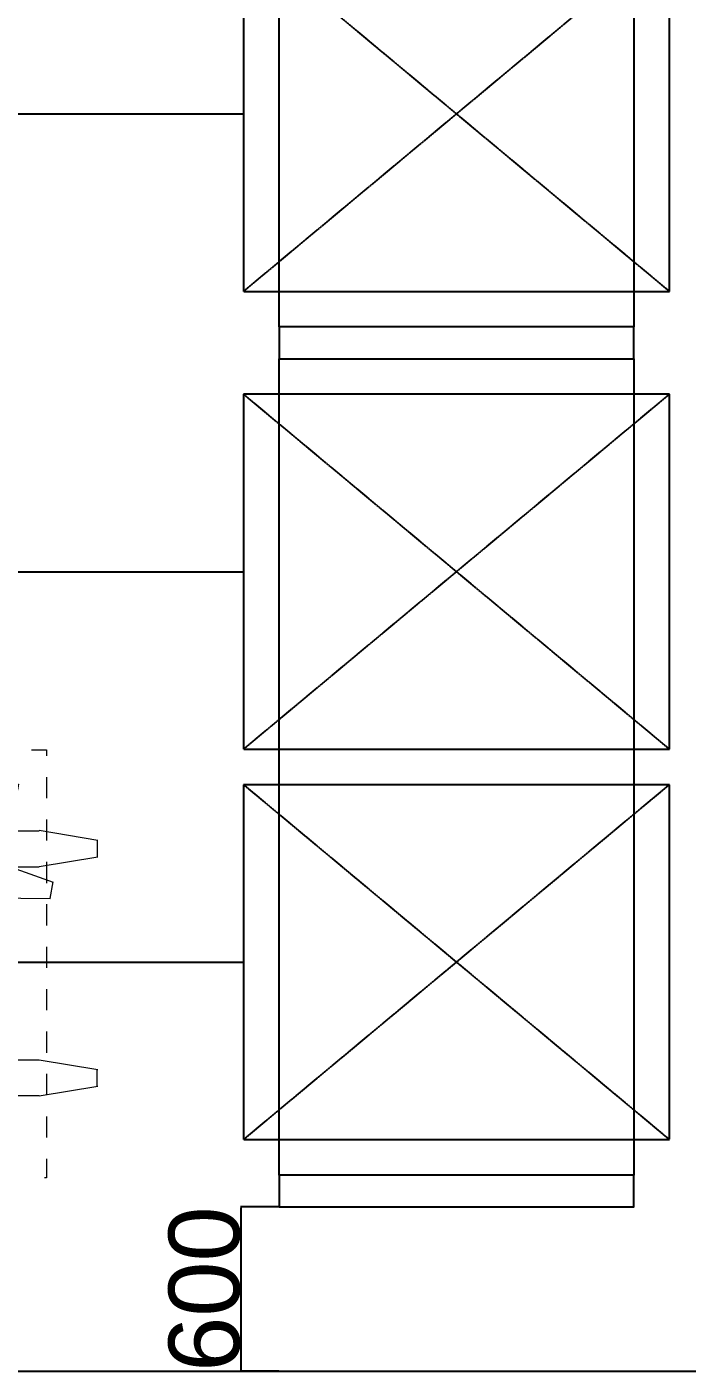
# Model space of a CAD drawing. Header units: millimetres. Extents: x 2509 to 128734, y 2492 to 91667.
# Drawn here: x 40884 to 42745, y 51740 to 55528 of the extents above; entities that cross this region are included whole.
import ezdxf
from ezdxf.enums import TextEntityAlignment as Align

# ---------------------------------------------------------------- set-up
doc = ezdxf.new("R2010")
doc.units = ezdxf.units.MM
for name, pattern in [('CENTER', [50.8, 31.75, -6.35, 6.35, -6.35]), ('DASH', [0.35, 0.25, -0.1]), ('DOTE', [2.42, 2, -0.2, 0.02, -0.2])]:
    doc.linetypes.add(name, pattern=pattern)
for name, color, linetype in [('2细线层', 4, 'Continuous'), ('AXIS_TEXT', 7, 'Continuous'), ('DOTE', 1, 'DOTE'), ('地拖货位', 3, 'DASH'), ('横梁货架层', 6, 'DASH')]:
    doc.layers.add(name, color=color, linetype=linetype)
doc.layers.add('粗实线层', color=7, linetype='Continuous', lineweight=35)
doc.styles.add('COMPLEX', font='COMPLEX')
doc.styles.get("Standard").update_dxf_attribs({"font": 'arial.ttf'})
doc.dimstyles.new('ISO-25', dxfattribs={"dimtxt": 2.5, "dimasz": 2.5, "dimexe": 1.25, "dimexo": 0.625, "dimtad": 1, "dimtxsty": 'Standard', "dimcen": 2.5, "dimadec": 0, "dimazin": 0, "dimtfac": 1, "dimtmove": 0, "dimatfit": 3, "dimfxl": 1, "dimarcsym": 0})

# ---------------------------------------------------------------- blocks, each defined once
blk = doc.blocks.new('12号建筑底图')
at = {"layer": 'DOTE'}
blk.add_line((36448.7, -280722.4), (110448.7, -280722.4), dxfattribs=at)
at = {"layer": 'AXIS_TEXT', "style": 'COMPLEX', "width": 0.736842}
blk.add_attdef('N', text='', height=900, dxfattribs=at).set_placement((122812.3, -249273.3), (123412.3, -249273.3), align=Align.FIT)
blk = doc.blocks.new('*U171')
at = {"layer": '2细线层', "color": 1}
for points in [[(-205601.8, -273539.2), (-205601.8, -274539.2), (-205511.8, -274539.2), (-205511.8, -273539.2)], [(-203211.8, -273539.2), (-203211.8, -274539.2), (-203121.8, -274539.2), (-203121.8, -273539.2)]]:
    blk.add_lwpolyline(points, close=True, dxfattribs=at)
at = {"layer": '2细线层', "color": 5}
blk.add_lwpolyline([(-203211.8, -273539.2), (-203211.8, -274539.2), (-205511.8, -274539.2), (-205511.8, -273539.2)], close=True, dxfattribs=at)
at = {"layer": '地拖货位', "color": 5}
for points in [[(-205411.8, -273439.2), (-205411.8, -274639.2), (-204411.8, -274639.2), (-204411.8, -273439.2), (-205411.8, -273439.2), (-204411.8, -274639.2), (-204411.8, -273439.2), (-205411.8, -274639.2)], [(-204311.8, -273439.2), (-204311.8, -274639.2), (-203311.8, -274639.2), (-203311.8, -273439.2), (-204311.8, -273439.2), (-203311.8, -274639.2), (-203311.8, -273439.2), (-204311.8, -274639.2)]]:
    blk.add_lwpolyline(points, dxfattribs=at)
blk = doc.blocks.new('5')
at = {"color": 7, "lineweight": 0}
for points in [[(-564.6, -1165.6), (-521.7, -1165.6), (-521.7, -1182.5)], [(-521.7, -1242.2), (-521.7, -1302)], [(-521.7, -1361.8), (-521.7, -1421.5)], [(-543, -1395), (-1628.1, -1395), (-1628.1, -1767.9)], [(-376.9, -1420.8), (-543, -1393.3)], [(-379, -1419.7), (-379, -1467.5)], [(-376.9, -1468), (-543, -1495.5)], [(-543, -1495.8), (-1628.3, -1495.8)], [(-521.7, -1481.3), (-521.7, -1541)], [(-521.7, -1600.8), (-521.7, -1660.6)], [(-521.7, -1720.3), (-521.7, -1780.1)], [(-543, -2140.2), (-1628.1, -2140.2), (-1628.1, -1767.3)], [(-521.7, -1839.9), (-521.7, -1899.6)], [(-521.7, -1959.4), (-521.7, -2019.2)], [(-543, -2040.5), (-1628.3, -2040.5)], [(-376.9, -2067.3), (-543, -2039.8)], [(-521.7, -2078.9), (-521.7, -2138.7)], [(-379, -2115.5), (-379, -2067.7)], [(-376.9, -2114.5), (-543, -2142)], [(-521.7, -2198.4), (-521.7, -2258.2)], [(-521.7, -2318), (-521.7, -2371.5), (-527.9, -2371.5)]]:
    blk.add_lwpolyline(points, dxfattribs=at)
blk = doc.blocks.new('*D278')
at = {"color": 0, "lineweight": -2}
for p, q in [((41594, 52202.7), (41486.2, 52202.7)), ((41487.4, 52200.2), (41487.4, 51742.7)), ((41594, 51740.2), (41486.2, 51740.2))]:
    blk.add_line(p, q, dxfattribs=at)
at = {"color": 0}
for points in [[(41487.8, 52200.2), (41487, 52200.2), (41487.4, 52202.7)], [(41487, 51742.7), (41487.8, 51742.7), (41487.4, 51740.2)]]:
    blk.add_solid(points, dxfattribs=at)
at = {"layer": 'DEFPOINTS', "color": 0}
for p in [(41594.6, 52202.7), (41487.4, 51740.2), (41594.6, 51740.2)]:
    blk.add_point(p, dxfattribs=at)
at = {"color": 0, "insert": (41384.7, 51971.4), "char_height": 200, "attachment_point": 5, "rotation": 90}
blk.add_mtext('600', dxfattribs=at)

msp = doc.modelspace()

# ---------------------------------------------------------------- linework, layer by layer
for p, q in [((40344.6, 55282.656), (41494.6, 55282.656)), ((40344.6, 53992.656), (41494.6, 53992.656)), ((37194.6, 52892.656), (41494.6, 52892.656)), ((40344.6, 52892.656), (41494.6, 52892.656))]:
    msp.add_line(p, q)

# ---------------------------------------------------------------- block references
at = {"linetype": 'CENTER'}
msp.add_blockref('12号建筑底图', (-9229.066, 332462.656), dxfattribs=at)
at = {"layer": '横梁货架层', "rotation": 270}
for p in [(316133.839, -148529.109), (316133.839, -150919.109)]:
    msp.add_blockref('*U171', p, dxfattribs=at)
at = {"layer": '粗实线层', "rotation": 350.0000000000001}
msp.add_blockref('5', (41576.929, 54451.023), dxfattribs=at)
at = {"layer": '粗实线层'}
msp.add_blockref('5', (41461.248, 54656.532), dxfattribs=at)

# ---------------------------------------------------------------- dimensions: what is measured, and where the dimension line sits
dim = msp.add_linear_dim(base=(41487.426, 51740.213), p1=(41594.6, 52202.656), p2=(41594.6, 51740.213), angle=90, text='600', dimstyle='ISO-25', override={"dimtxt": 200, "dimtxsty": 'Standard'})
dim.commit()
dim.dimension.update_dxf_attribs({"geometry": '*D278', "text_midpoint": (41384.686, 51971.434)})

doc.saveas('drawing.dxf')
